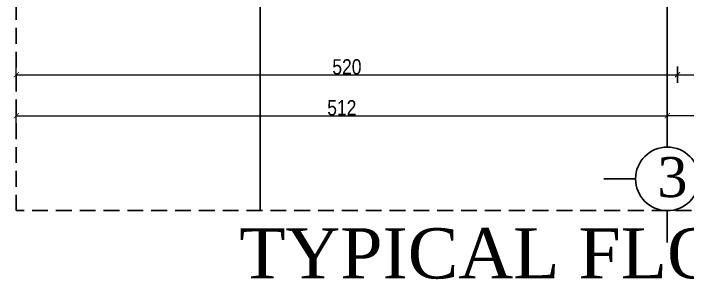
# Model space of a CAD drawing. Extents: x 250879 to 348495, y -51522 to -9360.
# Drawn here: x 284315 to 284845, y -18396 to -18187 of the extents above; entities that cross this region are included whole.
import ezdxf

# ---------------------------------------------------------------- set-up
doc = ezdxf.new("R2010")
doc.units = 0
doc.linetypes.add('DASHED2', pattern=[0.375, 0.25, -0.125])
doc.layers.get('DEFPOINTS').update_dxf_attribs({"color": 9, "linetype": 'CONTINUOUS'})
for name, color, linetype in [('AXIS', 1, 'CONTINUOUS'), ('TEXT', 3, 'CONTINUOUS'), ('WALL', 7, 'CONTINUOUS')]:
    doc.layers.add(name, color=color, linetype=linetype)
doc.layers.add('dimention', color=151, linetype='CONTINUOUS', lineweight=13)
doc.styles.add('style2', font='romantic.ttf', dxfattribs={"height": 50})
doc.styles.add('yon', font='ARIALN.TTF')
doc.dimstyles.new('CM', dxfattribs={"dimscale": 0, "dimtxt": 12, "dimasz": 0.4, "dimexe": 50, "dimexo": 1000, "dimgap": 0.03, "dimtad": 1, "dimdec": 0, "dimzin": 0, "dimdsep": 46, "dimtxsty": 'yon', "dimblk": 'Ar thick3', "dimcen": 3, "dimdle": 8, "dimse1": 1, "dimse2": 1, "dimclrd": 8, "dimclre": 8, "dimclrt": 30, "dimadec": 0, "dimazin": 0, "dimtfac": 1, "dimtdec": 0, "dimtix": 1, "dimtmove": 1, "dimatfit": 3, "dimfxl": 50, "dimtolj": 1, "dimtzin": 0, "dimlwd": 9, "dimarcsym": 0})

# ---------------------------------------------------------------- blocks, each defined once
blk = doc.blocks.new('Ar thick3')
at = {"layer": 'dimention'}
blk.add_line((0, 16.2), (0, -16.2), dxfattribs=at)
at = {"layer": 'dimention', "const_width": 1.5}
blk.add_lwpolyline([(-5, -5.1), (5, 4.9)], dxfattribs=at)
blk = doc.blocks.new('*D1001')
at = {"layer": 'DEFPOINTS', "color": 0, "linetype": 'Continuous', "transparency": 16777216}
for p in [(284317.02, -18260.96), (284829.12, -18267.19), (284829.12, -18267.19)]:
    blk.add_point(p, dxfattribs=at)
at = {"layer": 'WALL', "color": 8, "linetype": 'Continuous', "lineweight": 9, "transparency": 16777216}
blk.add_line((284317.42, -18267.19), (284828.72, -18267.19), dxfattribs=at)
at = {"layer": 'WALL', "color": 8, "linetype": 'Continuous', "lineweight": 9, "transparency": 16777216, "xscale": 0.4, "yscale": 0.4, "zscale": 0.4, "rotation": 180}
blk.add_blockref('Ar thick3', (284317.02, -18267.19), dxfattribs=at)
at = {"layer": 'WALL', "color": 8, "linetype": 'Continuous', "lineweight": 9, "transparency": 16777216, "xscale": 0.4, "yscale": 0.4, "zscale": 0.4}
blk.add_blockref('Ar thick3', (284829.12, -18267.19), dxfattribs=at)
at = {"layer": 'WALL', "color": 30, "linetype": 'Continuous', "transparency": 16777216, "insert": (284573.07, -18261.03), "char_height": 12, "attachment_point": 5, "style": 'yon'}
blk.add_mtext('\\A1;512', dxfattribs=at)
blk = doc.blocks.new('*D993')
at = {"layer": 'DEFPOINTS', "color": 0, "linetype": 'Continuous', "transparency": 16777216}
for p in [(284829.12, -18259.4), (285269.6, -18259.4), (284829.12, -18267.19)]:
    blk.add_point(p, dxfattribs=at)
at = {"layer": 'WALL', "color": 8, "linetype": 'Continuous', "lineweight": 9, "transparency": 16777216}
blk.add_line((285269.2, -18267.19), (284829.52, -18267.19), dxfattribs=at)
at = {"layer": 'WALL', "color": 8, "linetype": 'Continuous', "lineweight": 9, "transparency": 16777216, "xscale": 0.4, "yscale": 0.4, "zscale": 0.4, "rotation": 180}
blk.add_blockref('Ar thick3', (284829.12, -18267.19), dxfattribs=at)
at = {"layer": 'WALL', "color": 8, "linetype": 'Continuous', "lineweight": 9, "transparency": 16777216, "xscale": 0.4, "yscale": 0.4, "zscale": 0.4}
blk.add_blockref('Ar thick3', (285269.6, -18267.19), dxfattribs=at)
at = {"layer": 'WALL', "color": 30, "linetype": 'Continuous', "transparency": 16777216, "insert": (285049.36, -18261.03), "char_height": 12, "attachment_point": 5, "style": 'yon'}
blk.add_mtext('\\A1;440', dxfattribs=at)
blk = doc.blocks.new('*D960')
at = {"layer": 'DEFPOINTS', "color": 0, "linetype": 'Continuous', "transparency": 16777216}
for p in [(284317.02, -18124.16), (284837.13, -18124.16), (284837.13, -18234.95)]:
    blk.add_point(p, dxfattribs=at)
at = {"layer": 'WALL', "color": 8, "linetype": 'Continuous', "lineweight": 9, "transparency": 16777216}
blk.add_line((284317.42, -18234.95), (284836.73, -18234.95), dxfattribs=at)
at = {"layer": 'WALL', "color": 8, "linetype": 'Continuous', "lineweight": 9, "transparency": 16777216, "xscale": 0.4, "yscale": 0.4, "zscale": 0.4, "rotation": 180}
blk.add_blockref('Ar thick3', (284317.02, -18234.95), dxfattribs=at)
at = {"layer": 'WALL', "color": 8, "linetype": 'Continuous', "lineweight": 9, "transparency": 16777216, "xscale": 0.4, "yscale": 0.4, "zscale": 0.4}
blk.add_blockref('Ar thick3', (284837.13, -18234.95), dxfattribs=at)
at = {"layer": 'WALL', "color": 30, "linetype": 'Continuous', "transparency": 16777216, "insert": (284577.08, -18228.79), "char_height": 12, "attachment_point": 5, "style": 'yon'}
blk.add_mtext('\\A1;520', dxfattribs=at)
blk = doc.blocks.new('*D961')
at = {"layer": 'DEFPOINTS', "color": 0, "linetype": 'Continuous', "transparency": 16777216}
for p in [(284837.13, -18124.16), (285289.6, -18167.44), (285289.6, -18234.95)]:
    blk.add_point(p, dxfattribs=at)
at = {"layer": 'WALL', "color": 8, "linetype": 'Continuous', "lineweight": 9, "transparency": 16777216}
blk.add_line((284837.53, -18234.95), (285289.2, -18234.95), dxfattribs=at)
at = {"layer": 'WALL', "color": 8, "linetype": 'Continuous', "lineweight": 9, "transparency": 16777216, "xscale": 0.4, "yscale": 0.4, "zscale": 0.4, "rotation": 180}
blk.add_blockref('Ar thick3', (284837.13, -18234.95), dxfattribs=at)
at = {"layer": 'WALL', "color": 8, "linetype": 'Continuous', "lineweight": 9, "transparency": 16777216, "xscale": 0.4, "yscale": 0.4, "zscale": 0.4}
blk.add_blockref('Ar thick3', (285289.6, -18234.95), dxfattribs=at)
at = {"layer": 'WALL', "color": 30, "linetype": 'Continuous', "transparency": 16777216, "insert": (285063.36, -18228.79), "char_height": 12, "attachment_point": 5, "style": 'yon'}
blk.add_mtext('\\A1;452', dxfattribs=at)
blk = doc.blocks.new('*D1008')
at = {"layer": 'DEFPOINTS', "color": 0, "linetype": 'Continuous', "transparency": 16777216}
for p in [(284837.13, -18134.78), (285289.6, -18178.07), (285286.3, -18212.53)]:
    blk.add_point(p, dxfattribs=at)
at = {"layer": 'WALL', "color": 8, "linetype": 'Continuous', "lineweight": 9, "transparency": 16777216}
blk.add_line((284834.23, -18169.29), (285285.91, -18212.49), dxfattribs=at)
at = {"layer": 'WALL', "color": 8, "linetype": 'Continuous', "lineweight": 9, "transparency": 16777216, "xscale": 0.4, "yscale": 0.4, "zscale": 0.4}
for p, rotation in [((284833.83, -18169.25), 174.5360487549488), ((285286.3, -18212.53), 354.5360487549488)]:
    blk.add_blockref('Ar thick3', p, dxfattribs=dict(at, rotation=rotation))
at = {"layer": 'WALL', "color": 30, "linetype": 'Continuous', "transparency": 16777216, "insert": (285060.65, -18184.79), "char_height": 12, "attachment_point": 5, "rotation": 354.536, "style": 'yon'}
blk.add_mtext('\\A1;455', dxfattribs=at)

msp = doc.modelspace()

# ---------------------------------------------------------------- linework, layer by layer
at = {"layer": 'AXIS'}
for p, q in [((284508.96421, -18341.87513), (284508.96421, -17003.1407)), ((284829.12367, -17003.1407), (284829.12367, -18291.87513)), ((284804.12367, -18316.87513), (284779.12367, -18316.87513)), ((284829.12367, -18341.87513), (284829.12367, -18366.87513)), ((284829.12367, -18341.87513), (284829.12367, -18361.11679))]:
    msp.add_line(p, q, dxfattribs=at)
at = {"layer": 'AXIS', "linetype": 'DASHED2', "ltscale": 50}
msp.add_lwpolyline([(285616.91296, -18341.87513), (284317.02343, -18341.87513), (284317.02343, -17003.1407), (285616.91296, -17003.1407)], close=True, dxfattribs=at)
at = {"layer": 'AXIS'}
msp.add_circle((284829.12367, -18316.87513), 25, dxfattribs=at)

# ---------------------------------------------------------------- texts
at = {"layer": 'TEXT', "attachment_point": 1, "style": 'style2'}
for s, insert, char_height, width in [('3', (284821.24812, -18299.67558), 31.5, 120.23035), ('TYPICAL FLOOR PLAN sc. 1/100', (284492.34093, -18355.68361), 39.5136, 1711.502856)]:
    msp.add_mtext(s, dxfattribs=dict(at, insert=insert, char_height=char_height, width=width))

# ---------------------------------------------------------------- dimensions: what is measured, and where the dimension line sits
at = {"layer": 'WALL', "linetype": 'Continuous'}
for base, p1, p2, picture, middle in [((284837.12692, -18234.95163), (284317.02343, -18124.15557), (284837.12692, -18124.15557), '*D960', (284577.07517, -18228.79475)), ((285289.60055, -18234.95163), (284837.12692, -18124.15557), (285289.60055, -18167.43652), '*D961', (285063.36373, -18228.79475)), ((284829.12367, -18267.1853), (284317.02343, -18260.95701), (284829.12367, -18267.1853), '*D1001', (284573.07355, -18261.02842))]:
    dim = msp.add_linear_dim(base=base, p1=p1, p2=p2, dimstyle='CM', override={"dimscale": 1}, dxfattribs=at)
    dim.commit()
    dim.dimension.update_dxf_attribs({"geometry": picture, "text_midpoint": middle})
dim = msp.add_aligned_dim(p1=(284837.12692, -18134.78437), p2=(285289.60055, -18178.06532), distance=-34.62265, dimstyle='CM', override={"dimscale": 1}, dxfattribs=at)
dim.commit()
dim.dimension.update_dxf_attribs({"geometry": '*D1008', "text_midpoint": (285060.6509, -18184.78573)})
dim = msp.add_linear_dim(base=(284829.12367, -18267.1853), p1=(285269.60055, -18259.39759), p2=(284829.12367, -18259.39759), angle=180, dimstyle='CM', override={"dimscale": 1}, dxfattribs=at)
dim.commit()
dim.dimension.update_dxf_attribs({"geometry": '*D993', "text_midpoint": (285049.36211, -18261.02842)})

doc.saveas('drawing.dxf')
